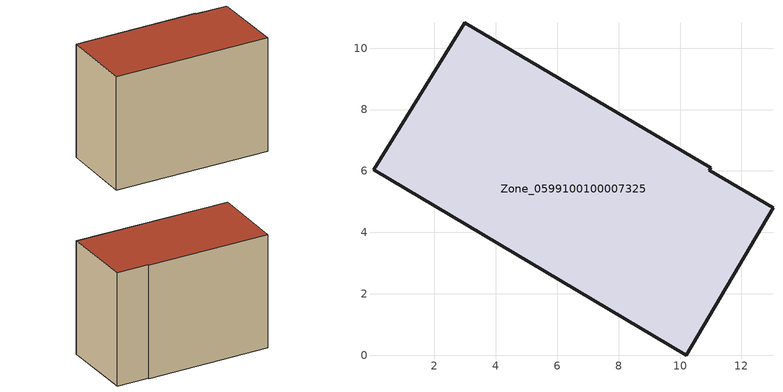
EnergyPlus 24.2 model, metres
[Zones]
Zone_0599100100007325
 floor ground (C_G): 2.98,10.83 11,6.1 10.96,6.03 13.03,4.8 10.19,0 0.02,6.04 z1.65
 wall outside (C_F): 10.19,0 13.03,4.8 10.96,6.03 11,6.1 2.98,10.83 0.02,6.04 10.19,0 z1.65:10.24
 roof outside (C_R): 11,6.1 2.98,10.83 0.02,6.04 10.19,0 13.03,4.8 10.96,6.03 z10.24
[BUILDING]
Pand.0599100100007325: North Axis=0; Terrain=City; Loads Convergence Tolerance Value=0.04; Temperature Convergence Tolerance Value=0.4; Solar Distribution=FullExterior; Maximum Number of Warmup Days=25; Minimum Number of Warmup Days=1
[Site:Location]
Rotterdam.The.Hague.AP_ZH_NLD Design_Conditions: Latitude=51.96; Longitude=4.45; Time Zone=1; Elevation=-4.5
[SITE:GROUNDTEMPERATURE:BUILDINGSURFACE]
18, 18, 18, 18, 18, 18, 18, 18, 18, 18, 18, 18
[MATERIAL] Thermal Absorptance=0.9; Solar Absorptance=0.7; Visible Absorptance=0.7
Name | Roughness | Thickness | Conductivity | Density | Specific Heat
G.TC.2006-2014 | MediumSmooth | 0.15 | 0.06 | 540 | 1210
F.TC.2006-2014 | Rough | 0.3 | 0.12 | 1920 | 840
R.TC.2006-2014 | MediumRough | 0.2 | 0.08 | 1500 | 1000
[CONSTRUCTION]
C_G: G.TC.2006-2014
C_F: F.TC.2006-2014
C_R: R.TC.2006-2014
[ZONE]
Zone_0599100100007325: Type=1; Multiplier=1; Ceiling Height=Autocalculate; Volume=Autocalculate; Floor Area=autocalculate; Part of Total Floor Area=Yes
[ZONEINFILTRATION:DESIGNFLOWRATE]
Infil_Zone_0599100100007325: Zone or ZoneList or Space or SpaceList=Zone_0599100100007325; Schedule=AlwaysOn; Design Flow Rate Calculation Method=Flow/Area; Flow Rate per Floor Area=0.0015; Constant Term Coefficient=1; Temperature Term Coefficient=0; Velocity Term Coefficient=0; Velocity Squared Term Coefficient=0
[HVACTEMPLATE:ZONE:IDEALLOADSAIRSYSTEM]
Zone_0599100100007325: Maximum Heating Supply Air Temperature=50; Minimum Cooling Supply Air Temperature=13; Maximum Heating Supply Air Humidity Ratio=0.0156; Minimum Cooling Supply Air Humidity Ratio=0.0077; Heating Limit=NoLimit; Cooling Limit=NoLimit; Dehumidification Control Type=ConstantSensibleHeatRatio; Cooling Sensible Heat Ratio=0.7; Dehumidification Setpoint=60; Humidification Control Type=None; Humidification Setpoint=30; Outdoor Air Method=None; Outdoor Air Flow Rate per Person=0.00944; Outdoor Air Flow Rate per Zone Floor Area=0; Outdoor Air Flow Rate per Zone=0; Demand Controlled Ventilation Type=None; Outdoor Air Economizer Type=NoEconomizer; Heat Recovery Type=None; Sensible Heat Recovery Effectiveness=0.7; Latent Heat Recovery Effectiveness=0.65
[ZONECONTROL:THERMOSTAT]
ThermostatControl_Zone_0599100100007325: Zone or ZoneList=Zone_0599100100007325; Control Type Schedule=DualSetpointControlType; Control 1=Thermostat_Zone_0599100100007325; Temperature Difference Between Cutout And Setpoint=0
[THERMOSTATSETPOINT:DUALSETPOINT]
Thermostat_Zone_0599100100007325: Heating Setpoint Temperature Schedule=HeatingSetpoint_Zone_0599100100007325; Cooling Setpoint Temperature Schedule=CoolingSetpoint_Zone_0599100100007325
[SCHEDULE:COMPACT]
HeatingSetpoint_Zone_0599100100007325: Through: 12/31, For: AllDays, Until: 24:00, 21
CoolingSetpoint_Zone_0599100100007325: Through: 12/31, For: AllDays, Until: 24:00, 24
DualSetpointControlType: Through: 12/31, For: AllDays, Until: 24:00, 4
AlwaysOn: Through: 12/31, For: AllDays, Until: 24:00, 1
